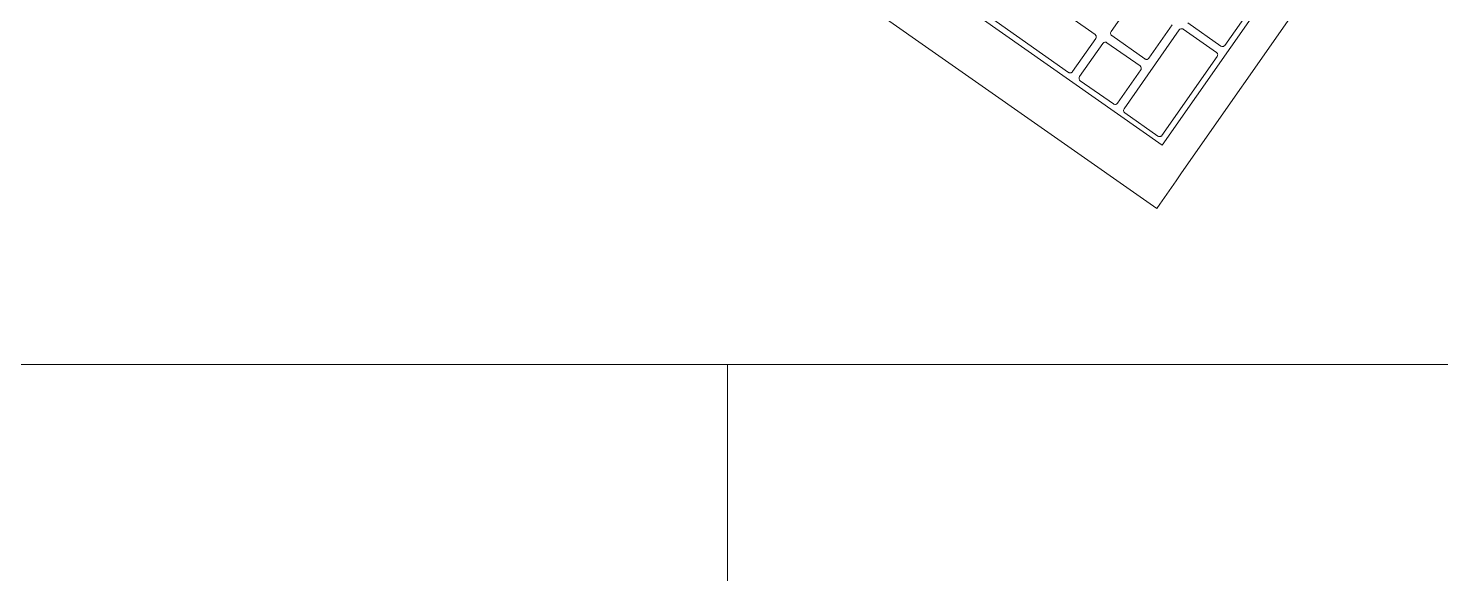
# Model space of a CAD drawing. Header units: inches. Extents: x 1 to 4637, y -664 to 702.
# Drawn here: x 1790.76 to 1810.01, y 376.57 to 383.99 of the extents above; entities that cross this region are included whole.
import ezdxf

# ---------------------------------------------------------------- set-up
doc = ezdxf.new("R2010")
doc.units = ezdxf.units.IN
doc.header["$MEASUREMENT"] = 0
doc.layers.add('I-FURN', color=30, linetype='Continuous', lineweight=9)

# ---------------------------------------------------------------- blocks, each defined once
blk = doc.blocks.new('Desk - Group 1 - No Side Chairs-V7-New Construction - Tel_Data_Elec Plan')
at = {"layer": 'I-FURN'}
for p, q in [((20, 36), (20, 0)), ((20, 0), (9.648, 0)), ((9.648, 0), (72, 0)), ((13.887, -2.498), (14.109, -2.181)), ((14.109, -2.181), (14.15, -2.123)), ((28.985, -12.511), (14.15, -2.123)), ((13.811, -2.607), (13.887, -2.498)), ((10.677, -7.082), (13.811, -2.607)), ((11.93, -6.048), (14.075, -2.984)), ((14.075, -2.984), (16.558, -4.723)), ((13.327, -4.19), (14.079, -3.116)), ((14.134, -3.107), (14.585, -3.423)), ((14.595, -3.478), (13.843, -4.552)), ((14.369, -4.007), (14.685, -3.554)), ((14.74, -3.545), (15.192, -3.861)), ((15.201, -3.916), (14.885, -4.368)), ((14.981, -4.436), (15.298, -3.984)), ((15.353, -3.974), (16.417, -4.719)), ((13.94, -4.619), (14.256, -4.167)), ((14.311, -4.158), (14.762, -4.474)), ((14.83, -4.378), (14.378, -4.062)), ((12.469, -5.416), (13.221, -4.342)), ((13.275, -4.332), (13.727, -4.648)), ((13.788, -4.561), (13.336, -4.245)), ((14.772, -4.529), (14.456, -4.981)), ((16.055, -5.236), (14.991, -4.491))]:
    blk.add_line(p, q, dxfattribs=at)
for points in [[(14.079, -3.116), (14.081, -3.113), (14.087, -3.107), (14.098, -3.101), (14.11, -3.099), (14.123, -3.101), (14.13, -3.104), (14.134, -3.107)], [(14.685, -3.554), (14.688, -3.551), (14.693, -3.545), (14.704, -3.539), (14.717, -3.537), (14.729, -3.539), (14.737, -3.542), (14.74, -3.545)], [(15.298, -3.984), (15.3, -3.98), (15.306, -3.974), (15.317, -3.968), (15.329, -3.966), (15.342, -3.968), (15.349, -3.971), (15.353, -3.974)], [(14.256, -4.167), (14.259, -4.164), (14.264, -4.158), (14.275, -4.152), (14.288, -4.15), (14.3, -4.152), (14.308, -4.155), (14.311, -4.158)], [(13.221, -4.342), (13.223, -4.339), (13.229, -4.333), (13.24, -4.327), (13.252, -4.325), (13.265, -4.326), (13.272, -4.33), (13.275, -4.332)], [(14.885, -4.368), (14.882, -4.371), (14.876, -4.377), (14.865, -4.383), (14.853, -4.385), (14.841, -4.384), (14.833, -4.38), (14.83, -4.378)], [(13.843, -4.552), (13.84, -4.555), (13.835, -4.561), (13.824, -4.567), (13.811, -4.569), (13.799, -4.567), (13.791, -4.564), (13.788, -4.561)]]:
    blk.add_open_spline(points, degree=3, dxfattribs=at)
for points in [[(14.585, -3.423), (14.588, -3.425), (14.594, -3.431), (14.601, -3.444), (14.603, -3.461), (14.598, -3.473), (14.595, -3.478)], [(14.378, -4.062), (14.375, -4.059), (14.369, -4.053), (14.362, -4.04), (14.36, -4.024), (14.365, -4.012), (14.369, -4.007)], [(15.192, -3.861), (15.195, -3.863), (15.201, -3.869), (15.208, -3.882), (15.209, -3.899), (15.205, -3.911), (15.201, -3.916)], [(13.336, -4.245), (13.333, -4.243), (13.327, -4.237), (13.32, -4.224), (13.319, -4.207), (13.323, -4.195), (13.327, -4.19)], [(14.762, -4.474), (14.766, -4.476), (14.772, -4.482), (14.779, -4.495), (14.78, -4.512), (14.776, -4.523), (14.772, -4.529)], [(14.991, -4.491), (14.988, -4.488), (14.982, -4.482), (14.975, -4.469), (14.973, -4.453), (14.978, -4.441), (14.981, -4.436)]]:
    blk.add_open_spline(points, degree=3, knots=[0, 0, 0, 0, 0.2, 0.4, 0.7, 1, 1, 1, 1], dxfattribs=at)

msp = doc.modelspace()

# ---------------------------------------------------------------- block references
at = {"layer": 'I-FURN', "rotation": 180}
msp.add_blockref('Desk - Group 1 - No Side Chairs-V7-New Construction - Tel_Data_Elec Plan', (1820.286, 379.419), dxfattribs=at)

doc.saveas('drawing.dxf')
